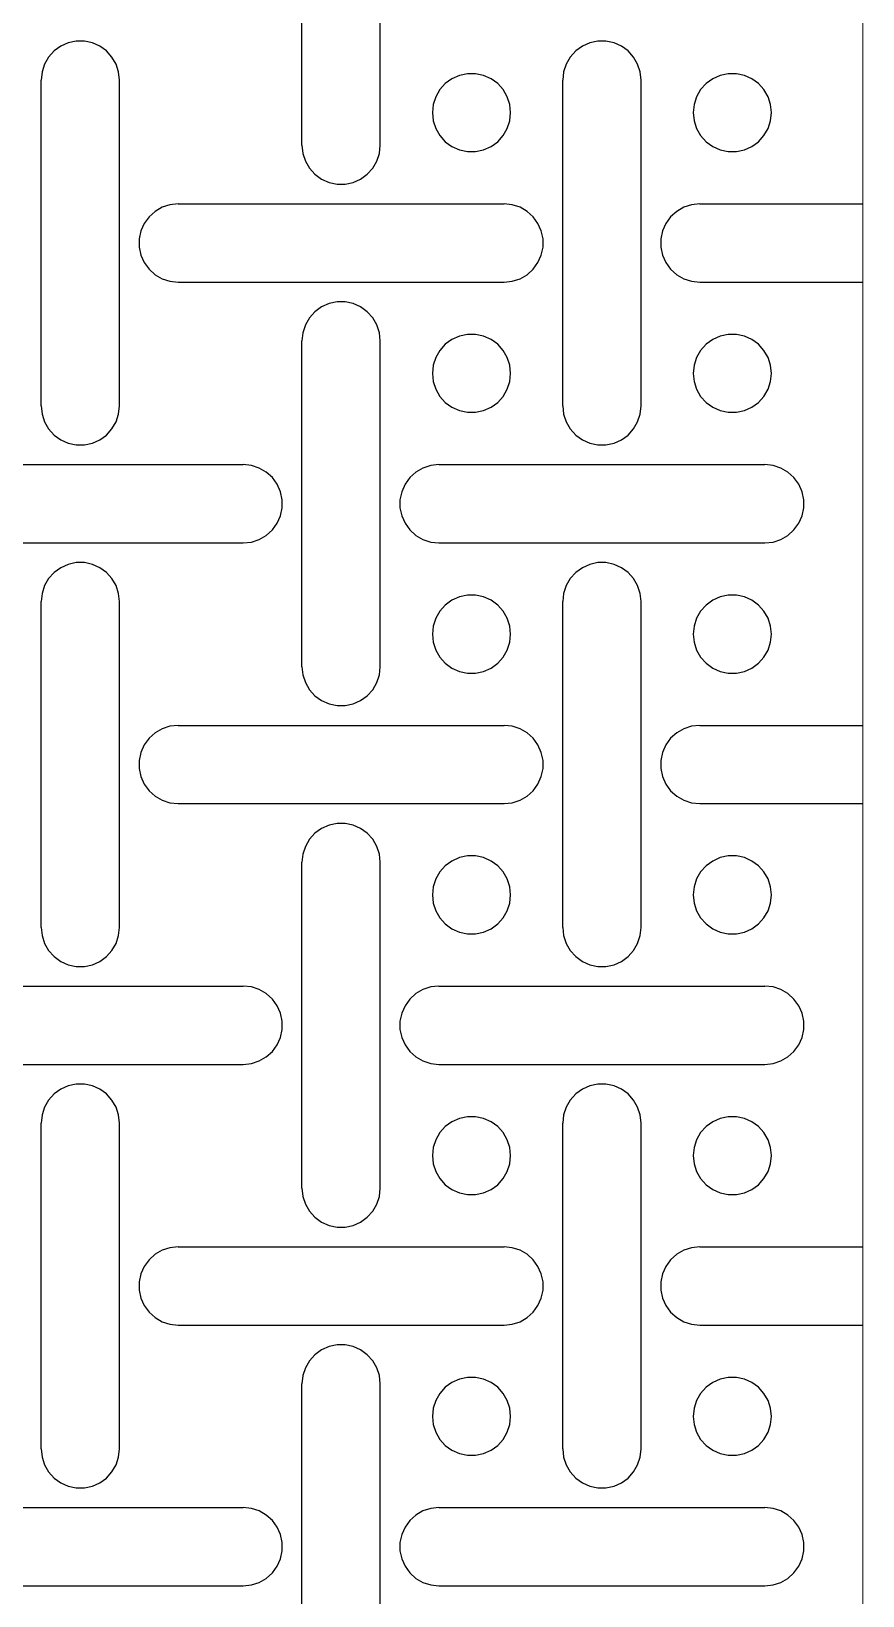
# Model space of a CAD drawing. Header units: millimetres. Extents: x 0 to 140, y -20 to 220.
# Drawn here: x 108.1 to 140, y 98.1 to 158.1 of the extents above; entities that cross this region are included whole.
import ezdxf

# ---------------------------------------------------------------- set-up
doc = ezdxf.new("R2010")
doc.units = ezdxf.units.MM

msp = doc.modelspace()

# ---------------------------------------------------------------- linework, layer by layer
at = {"lineweight": 0}
msp.add_line((140, -20), (140, 220), dxfattribs=at)
for p, q in [((118.5, 153.75), (118.5, 166.25)), ((121.5, 153.75), (121.5, 166.25)), ((108.996, 157.365), (108.786, 157.132)), ((109.25, 157.549), (108.996, 157.365)), ((109.536, 157.677), (109.25, 157.549)), ((109.843, 157.742), (109.536, 157.677)), ((110.157, 157.742), (109.843, 157.742)), ((110.464, 157.677), (110.157, 157.742)), ((110.75, 157.549), (110.464, 157.677)), ((111.004, 157.365), (110.75, 157.549)), ((111.214, 157.132), (111.004, 157.365)), ((128.996, 157.365), (128.786, 157.132)), ((129.25, 157.549), (128.996, 157.365)), ((129.536, 157.677), (129.25, 157.549)), ((129.843, 157.742), (129.536, 157.677)), ((130.157, 157.742), (129.843, 157.742)), ((130.464, 157.677), (130.157, 157.742)), ((130.75, 157.549), (130.464, 157.677)), ((131.004, 157.365), (130.75, 157.549)), ((131.214, 157.132), (131.004, 157.365)), ((108.63, 156.86), (108.533, 156.562)), ((108.786, 157.132), (108.63, 156.86)), ((111.37, 156.86), (111.214, 157.132)), ((111.467, 156.562), (111.37, 156.86)), ((128.63, 156.86), (128.533, 156.562)), ((128.786, 157.132), (128.63, 156.86)), ((131.37, 156.86), (131.214, 157.132)), ((131.467, 156.562), (131.37, 156.86)), ((108.533, 156.562), (108.5, 156.25)), ((108.5, 143.75), (108.5, 156.25)), ((111.5, 156.25), (111.467, 156.562)), ((111.5, 143.75), (111.5, 156.25)), ((123.996, 156.115), (123.786, 155.882)), ((124.25, 156.299), (123.996, 156.115)), ((124.536, 156.427), (124.25, 156.299)), ((124.843, 156.492), (124.536, 156.427)), ((125.157, 156.492), (124.843, 156.492)), ((125.464, 156.427), (125.157, 156.492)), ((125.75, 156.299), (125.464, 156.427)), ((126.004, 156.115), (125.75, 156.299)), ((126.214, 155.882), (126.004, 156.115)), ((128.533, 156.562), (128.5, 156.25)), ((128.5, 143.75), (128.5, 156.25)), ((131.5, 156.25), (131.467, 156.562)), ((131.5, 143.75), (131.5, 156.25)), ((133.996, 156.115), (133.786, 155.882)), ((134.25, 156.299), (133.996, 156.115)), ((134.536, 156.427), (134.25, 156.299)), ((134.843, 156.492), (134.536, 156.427)), ((135.157, 156.492), (134.843, 156.492)), ((135.464, 156.427), (135.157, 156.492)), ((135.75, 156.299), (135.464, 156.427)), ((136.004, 156.115), (135.75, 156.299)), ((136.214, 155.882), (136.004, 156.115)), ((123.63, 155.61), (123.533, 155.312)), ((123.786, 155.882), (123.63, 155.61)), ((126.37, 155.61), (126.214, 155.882)), ((126.467, 155.312), (126.37, 155.61)), ((133.63, 155.61), (133.533, 155.312)), ((133.786, 155.882), (133.63, 155.61)), ((136.37, 155.61), (136.214, 155.882)), ((136.467, 155.312), (136.37, 155.61)), ((123.533, 155.312), (123.5, 155)), ((123.5, 155), (123.533, 154.688)), ((126.5, 155), (126.467, 155.312)), ((126.467, 154.688), (126.5, 155)), ((133.533, 155.312), (133.5, 155)), ((133.5, 155), (133.533, 154.688)), ((136.5, 155), (136.467, 155.312)), ((136.467, 154.688), (136.5, 155)), ((123.533, 154.688), (123.63, 154.39)), ((123.63, 154.39), (123.786, 154.118)), ((126.214, 154.118), (126.37, 154.39)), ((126.37, 154.39), (126.467, 154.688)), ((133.533, 154.688), (133.63, 154.39)), ((133.63, 154.39), (133.786, 154.118)), ((136.214, 154.118), (136.37, 154.39)), ((136.37, 154.39), (136.467, 154.688)), ((118.5, 153.75), (118.533, 153.438)), ((121.467, 153.438), (121.5, 153.75)), ((123.786, 154.118), (123.996, 153.885)), ((123.996, 153.885), (124.25, 153.701)), ((124.25, 153.701), (124.536, 153.573)), ((125.464, 153.573), (125.75, 153.701)), ((125.75, 153.701), (126.004, 153.885)), ((126.004, 153.885), (126.214, 154.118)), ((133.786, 154.118), (133.996, 153.885)), ((133.996, 153.885), (134.25, 153.701)), ((134.25, 153.701), (134.536, 153.573)), ((135.464, 153.573), (135.75, 153.701)), ((135.75, 153.701), (136.004, 153.885)), ((136.004, 153.885), (136.214, 154.118)), ((118.533, 153.438), (118.63, 153.14)), ((118.63, 153.14), (118.786, 152.868)), ((121.214, 152.868), (121.37, 153.14)), ((121.37, 153.14), (121.467, 153.438)), ((124.536, 153.573), (124.843, 153.508)), ((124.843, 153.508), (125.157, 153.508)), ((125.157, 153.508), (125.464, 153.573)), ((134.536, 153.573), (134.843, 153.508)), ((134.843, 153.508), (135.157, 153.508)), ((135.157, 153.508), (135.464, 153.573)), ((118.786, 152.868), (118.996, 152.635)), ((118.996, 152.635), (119.25, 152.451)), ((119.25, 152.451), (119.536, 152.323)), ((120.464, 152.323), (120.75, 152.451)), ((120.75, 152.451), (121.004, 152.635)), ((121.004, 152.635), (121.214, 152.868)), ((119.536, 152.323), (119.843, 152.258)), ((119.843, 152.258), (120.157, 152.258)), ((120.157, 152.258), (120.464, 152.323)), ((112.868, 151.214), (112.635, 151.004)), ((113.14, 151.37), (112.868, 151.214)), ((113.438, 151.467), (113.14, 151.37)), ((113.75, 151.5), (113.438, 151.467)), ((113.75, 151.5), (126.25, 151.5)), ((126.562, 151.467), (126.25, 151.5)), ((126.86, 151.37), (126.562, 151.467)), ((127.132, 151.214), (126.86, 151.37)), ((127.365, 151.004), (127.132, 151.214)), ((132.868, 151.214), (132.635, 151.004)), ((133.14, 151.37), (132.868, 151.214)), ((133.438, 151.467), (133.14, 151.37)), ((133.75, 151.5), (133.438, 151.467)), ((133.75, 151.5), (140, 151.5)), ((112.451, 150.75), (112.323, 150.464)), ((112.635, 151.004), (112.451, 150.75)), ((127.549, 150.75), (127.365, 151.004)), ((127.677, 150.464), (127.549, 150.75)), ((132.451, 150.75), (132.323, 150.464)), ((132.635, 151.004), (132.451, 150.75)), ((112.323, 150.464), (112.258, 150.157)), ((112.258, 150.157), (112.258, 149.843)), ((127.742, 150.157), (127.677, 150.464)), ((127.742, 149.843), (127.742, 150.157)), ((132.323, 150.464), (132.258, 150.157)), ((132.258, 150.157), (132.258, 149.843)), ((112.258, 149.843), (112.323, 149.536)), ((112.323, 149.536), (112.451, 149.25)), ((127.549, 149.25), (127.677, 149.536)), ((127.677, 149.536), (127.742, 149.843)), ((132.258, 149.843), (132.323, 149.536)), ((132.323, 149.536), (132.451, 149.25)), ((112.451, 149.25), (112.635, 148.996)), ((112.635, 148.996), (112.868, 148.786)), ((127.132, 148.786), (127.365, 148.996)), ((127.365, 148.996), (127.549, 149.25)), ((132.451, 149.25), (132.635, 148.996)), ((132.635, 148.996), (132.868, 148.786)), ((112.868, 148.786), (113.14, 148.63)), ((113.14, 148.63), (113.438, 148.533)), ((113.438, 148.533), (113.75, 148.5)), ((113.75, 148.5), (126.25, 148.5)), ((126.25, 148.5), (126.562, 148.533)), ((126.562, 148.533), (126.86, 148.63)), ((126.86, 148.63), (127.132, 148.786)), ((132.868, 148.786), (133.14, 148.63)), ((133.14, 148.63), (133.438, 148.533)), ((133.438, 148.533), (133.75, 148.5)), ((133.75, 148.5), (140, 148.5)), ((119.536, 147.677), (119.25, 147.549)), ((119.843, 147.742), (119.536, 147.677)), ((120.157, 147.742), (119.843, 147.742)), ((120.464, 147.677), (120.157, 147.742)), ((120.75, 147.549), (120.464, 147.677)), ((118.786, 147.132), (118.63, 146.86)), ((118.996, 147.365), (118.786, 147.132)), ((119.25, 147.549), (118.996, 147.365)), ((121.004, 147.365), (120.75, 147.549)), ((121.214, 147.132), (121.004, 147.365)), ((121.37, 146.86), (121.214, 147.132)), ((118.533, 146.562), (118.5, 146.25)), ((118.63, 146.86), (118.533, 146.562)), ((121.467, 146.562), (121.37, 146.86)), ((121.5, 146.25), (121.467, 146.562)), ((124.536, 146.427), (124.25, 146.299)), ((124.843, 146.492), (124.536, 146.427)), ((125.157, 146.492), (124.843, 146.492)), ((125.464, 146.427), (125.157, 146.492)), ((125.75, 146.299), (125.464, 146.427)), ((134.536, 146.427), (134.25, 146.299)), ((134.843, 146.492), (134.536, 146.427)), ((135.157, 146.492), (134.843, 146.492)), ((135.464, 146.427), (135.157, 146.492)), ((135.75, 146.299), (135.464, 146.427)), ((118.5, 133.75), (118.5, 146.25)), ((121.5, 133.75), (121.5, 146.25)), ((123.786, 145.882), (123.63, 145.61)), ((123.996, 146.115), (123.786, 145.882)), ((124.25, 146.299), (123.996, 146.115)), ((126.004, 146.115), (125.75, 146.299)), ((126.214, 145.882), (126.004, 146.115)), ((126.37, 145.61), (126.214, 145.882)), ((133.786, 145.882), (133.63, 145.61)), ((133.996, 146.115), (133.786, 145.882)), ((134.25, 146.299), (133.996, 146.115)), ((136.004, 146.115), (135.75, 146.299)), ((136.214, 145.882), (136.004, 146.115)), ((136.37, 145.61), (136.214, 145.882)), ((123.533, 145.312), (123.5, 145)), ((123.63, 145.61), (123.533, 145.312)), ((126.467, 145.312), (126.37, 145.61)), ((126.5, 145), (126.467, 145.312)), ((133.533, 145.312), (133.5, 145)), ((133.63, 145.61), (133.533, 145.312)), ((136.467, 145.312), (136.37, 145.61)), ((136.5, 145), (136.467, 145.312)), ((123.5, 145), (123.533, 144.688)), ((123.533, 144.688), (123.63, 144.39)), ((126.37, 144.39), (126.467, 144.688)), ((126.467, 144.688), (126.5, 145)), ((133.5, 145), (133.533, 144.688)), ((133.533, 144.688), (133.63, 144.39)), ((136.37, 144.39), (136.467, 144.688)), ((136.467, 144.688), (136.5, 145)), ((123.63, 144.39), (123.786, 144.118)), ((123.786, 144.118), (123.996, 143.885)), ((126.004, 143.885), (126.214, 144.118)), ((126.214, 144.118), (126.37, 144.39)), ((133.63, 144.39), (133.786, 144.118)), ((133.786, 144.118), (133.996, 143.885)), ((136.004, 143.885), (136.214, 144.118)), ((136.214, 144.118), (136.37, 144.39)), ((108.5, 143.75), (108.533, 143.438)), ((108.533, 143.438), (108.63, 143.14)), ((111.37, 143.14), (111.467, 143.438)), ((111.467, 143.438), (111.5, 143.75)), ((123.996, 143.885), (124.25, 143.701)), ((124.25, 143.701), (124.536, 143.573)), ((124.536, 143.573), (124.843, 143.508)), ((124.843, 143.508), (125.157, 143.508)), ((125.157, 143.508), (125.464, 143.573)), ((125.464, 143.573), (125.75, 143.701)), ((125.75, 143.701), (126.004, 143.885)), ((128.5, 143.75), (128.533, 143.438)), ((128.533, 143.438), (128.63, 143.14)), ((131.37, 143.14), (131.467, 143.438)), ((131.467, 143.438), (131.5, 143.75)), ((133.996, 143.885), (134.25, 143.701)), ((134.25, 143.701), (134.536, 143.573)), ((134.536, 143.573), (134.843, 143.508)), ((134.843, 143.508), (135.157, 143.508)), ((135.157, 143.508), (135.464, 143.573)), ((135.464, 143.573), (135.75, 143.701)), ((135.75, 143.701), (136.004, 143.885)), ((108.63, 143.14), (108.786, 142.868)), ((108.786, 142.868), (108.996, 142.635)), ((111.004, 142.635), (111.214, 142.868)), ((111.214, 142.868), (111.37, 143.14)), ((128.63, 143.14), (128.786, 142.868)), ((128.786, 142.868), (128.996, 142.635)), ((131.004, 142.635), (131.214, 142.868)), ((131.214, 142.868), (131.37, 143.14)), ((108.996, 142.635), (109.25, 142.451)), ((109.25, 142.451), (109.536, 142.323)), ((109.536, 142.323), (109.843, 142.258)), ((109.843, 142.258), (110.157, 142.258)), ((110.157, 142.258), (110.464, 142.323)), ((110.464, 142.323), (110.75, 142.451)), ((110.75, 142.451), (111.004, 142.635)), ((128.996, 142.635), (129.25, 142.451)), ((129.25, 142.451), (129.536, 142.323)), ((129.536, 142.323), (129.843, 142.258)), ((129.843, 142.258), (130.157, 142.258)), ((130.157, 142.258), (130.464, 142.323)), ((130.464, 142.323), (130.75, 142.451)), ((130.75, 142.451), (131.004, 142.635)), ((103.75, 141.5), (116.25, 141.5)), ((116.562, 141.467), (116.25, 141.5)), ((116.86, 141.37), (116.562, 141.467)), ((117.132, 141.214), (116.86, 141.37)), ((117.365, 141.004), (117.132, 141.214)), ((117.549, 140.75), (117.365, 141.004)), ((122.635, 141.004), (122.451, 140.75)), ((122.868, 141.214), (122.635, 141.004)), ((123.14, 141.37), (122.868, 141.214)), ((123.438, 141.467), (123.14, 141.37)), ((123.75, 141.5), (123.438, 141.467)), ((123.75, 141.5), (136.25, 141.5)), ((136.562, 141.467), (136.25, 141.5)), ((136.86, 141.37), (136.562, 141.467)), ((137.132, 141.214), (136.86, 141.37)), ((137.365, 141.004), (137.132, 141.214)), ((137.549, 140.75), (137.365, 141.004)), ((117.677, 140.464), (117.549, 140.75)), ((117.742, 140.157), (117.677, 140.464)), ((122.323, 140.464), (122.258, 140.157)), ((122.451, 140.75), (122.323, 140.464)), ((137.677, 140.464), (137.549, 140.75)), ((137.742, 140.157), (137.677, 140.464)), ((117.677, 139.536), (117.742, 139.843)), ((117.742, 139.843), (117.742, 140.157)), ((122.258, 140.157), (122.258, 139.843)), ((122.258, 139.843), (122.323, 139.536)), ((137.677, 139.536), (137.742, 139.843)), ((137.742, 139.843), (137.742, 140.157)), ((117.365, 138.996), (117.549, 139.25)), ((117.549, 139.25), (117.677, 139.536)), ((122.323, 139.536), (122.451, 139.25)), ((122.451, 139.25), (122.635, 138.996)), ((137.365, 138.996), (137.549, 139.25)), ((137.549, 139.25), (137.677, 139.536)), ((116.562, 138.533), (116.86, 138.63)), ((116.86, 138.63), (117.132, 138.786)), ((117.132, 138.786), (117.365, 138.996)), ((122.635, 138.996), (122.868, 138.786)), ((122.868, 138.786), (123.14, 138.63)), ((123.14, 138.63), (123.438, 138.533)), ((136.562, 138.533), (136.86, 138.63)), ((136.86, 138.63), (137.132, 138.786)), ((137.132, 138.786), (137.365, 138.996)), ((103.75, 138.5), (116.25, 138.5)), ((116.25, 138.5), (116.562, 138.533)), ((123.438, 138.533), (123.75, 138.5)), ((123.75, 138.5), (136.25, 138.5)), ((136.25, 138.5), (136.562, 138.533)), ((109.25, 137.549), (108.996, 137.365)), ((109.536, 137.677), (109.25, 137.549)), ((109.843, 137.742), (109.536, 137.677)), ((110.157, 137.742), (109.843, 137.742)), ((110.464, 137.677), (110.157, 137.742)), ((110.75, 137.549), (110.464, 137.677)), ((111.004, 137.365), (110.75, 137.549)), ((129.25, 137.549), (128.996, 137.365)), ((129.536, 137.677), (129.25, 137.549)), ((129.843, 137.742), (129.536, 137.677)), ((130.157, 137.742), (129.843, 137.742)), ((130.464, 137.677), (130.157, 137.742)), ((130.75, 137.549), (130.464, 137.677)), ((131.004, 137.365), (130.75, 137.549)), ((108.63, 136.86), (108.533, 136.562)), ((108.786, 137.132), (108.63, 136.86)), ((108.996, 137.365), (108.786, 137.132)), ((111.214, 137.132), (111.004, 137.365)), ((111.37, 136.86), (111.214, 137.132)), ((111.467, 136.562), (111.37, 136.86)), ((128.63, 136.86), (128.533, 136.562)), ((128.786, 137.132), (128.63, 136.86)), ((128.996, 137.365), (128.786, 137.132)), ((131.214, 137.132), (131.004, 137.365)), ((131.37, 136.86), (131.214, 137.132)), ((131.467, 136.562), (131.37, 136.86)), ((108.533, 136.562), (108.5, 136.25)), ((108.5, 123.75), (108.5, 136.25)), ((111.5, 136.25), (111.467, 136.562)), ((111.5, 123.75), (111.5, 136.25)), ((124.25, 136.299), (123.996, 136.115)), ((124.536, 136.427), (124.25, 136.299)), ((124.843, 136.492), (124.536, 136.427)), ((125.157, 136.492), (124.843, 136.492)), ((125.464, 136.427), (125.157, 136.492)), ((125.75, 136.299), (125.464, 136.427)), ((126.004, 136.115), (125.75, 136.299)), ((128.533, 136.562), (128.5, 136.25)), ((128.5, 123.75), (128.5, 136.25)), ((131.5, 136.25), (131.467, 136.562)), ((131.5, 123.75), (131.5, 136.25)), ((134.25, 136.299), (133.996, 136.115)), ((134.536, 136.427), (134.25, 136.299)), ((134.843, 136.492), (134.536, 136.427)), ((135.157, 136.492), (134.843, 136.492)), ((135.464, 136.427), (135.157, 136.492)), ((135.75, 136.299), (135.464, 136.427)), ((136.004, 136.115), (135.75, 136.299)), ((123.63, 135.61), (123.533, 135.312)), ((123.786, 135.882), (123.63, 135.61)), ((123.996, 136.115), (123.786, 135.882)), ((126.214, 135.882), (126.004, 136.115)), ((126.37, 135.61), (126.214, 135.882)), ((126.467, 135.312), (126.37, 135.61)), ((133.63, 135.61), (133.533, 135.312)), ((133.786, 135.882), (133.63, 135.61)), ((133.996, 136.115), (133.786, 135.882)), ((136.214, 135.882), (136.004, 136.115)), ((136.37, 135.61), (136.214, 135.882)), ((136.467, 135.312), (136.37, 135.61)), ((123.533, 135.312), (123.5, 135)), ((123.5, 135), (123.533, 134.688)), ((126.5, 135), (126.467, 135.312)), ((126.467, 134.688), (126.5, 135)), ((133.533, 135.312), (133.5, 135)), ((133.5, 135), (133.533, 134.688)), ((136.5, 135), (136.467, 135.312)), ((136.467, 134.688), (136.5, 135)), ((123.533, 134.688), (123.63, 134.39)), ((126.37, 134.39), (126.467, 134.688)), ((133.533, 134.688), (133.63, 134.39)), ((136.37, 134.39), (136.467, 134.688)), ((123.63, 134.39), (123.786, 134.118)), ((123.786, 134.118), (123.996, 133.885)), ((123.996, 133.885), (124.25, 133.701)), ((125.75, 133.701), (126.004, 133.885)), ((126.004, 133.885), (126.214, 134.118)), ((126.214, 134.118), (126.37, 134.39)), ((133.63, 134.39), (133.786, 134.118)), ((133.786, 134.118), (133.996, 133.885)), ((133.996, 133.885), (134.25, 133.701)), ((135.75, 133.701), (136.004, 133.885)), ((136.004, 133.885), (136.214, 134.118)), ((136.214, 134.118), (136.37, 134.39)), ((118.5, 133.75), (118.533, 133.438)), ((118.533, 133.438), (118.63, 133.14)), ((121.37, 133.14), (121.467, 133.438)), ((121.467, 133.438), (121.5, 133.75)), ((124.25, 133.701), (124.536, 133.573)), ((124.536, 133.573), (124.843, 133.508)), ((124.843, 133.508), (125.157, 133.508)), ((125.157, 133.508), (125.464, 133.573)), ((125.464, 133.573), (125.75, 133.701)), ((134.25, 133.701), (134.536, 133.573)), ((134.536, 133.573), (134.843, 133.508)), ((134.843, 133.508), (135.157, 133.508)), ((135.157, 133.508), (135.464, 133.573)), ((135.464, 133.573), (135.75, 133.701)), ((118.63, 133.14), (118.786, 132.868)), ((118.786, 132.868), (118.996, 132.635)), ((118.996, 132.635), (119.25, 132.451)), ((120.75, 132.451), (121.004, 132.635)), ((121.004, 132.635), (121.214, 132.868)), ((121.214, 132.868), (121.37, 133.14)), ((119.25, 132.451), (119.536, 132.323)), ((119.536, 132.323), (119.843, 132.258)), ((119.843, 132.258), (120.157, 132.258)), ((120.157, 132.258), (120.464, 132.323)), ((120.464, 132.323), (120.75, 132.451)), ((113.438, 131.467), (113.14, 131.37)), ((113.75, 131.5), (113.438, 131.467)), ((113.75, 131.5), (126.25, 131.5)), ((126.562, 131.467), (126.25, 131.5)), ((126.86, 131.37), (126.562, 131.467)), ((133.438, 131.467), (133.14, 131.37)), ((133.75, 131.5), (133.438, 131.467)), ((133.75, 131.5), (140, 131.5)), ((112.635, 131.004), (112.451, 130.75)), ((112.868, 131.214), (112.635, 131.004)), ((113.14, 131.37), (112.868, 131.214)), ((127.132, 131.214), (126.86, 131.37)), ((127.365, 131.004), (127.132, 131.214)), ((127.549, 130.75), (127.365, 131.004)), ((132.635, 131.004), (132.451, 130.75)), ((132.868, 131.214), (132.635, 131.004)), ((133.14, 131.37), (132.868, 131.214)), ((112.323, 130.464), (112.258, 130.157)), ((112.451, 130.75), (112.323, 130.464)), ((127.677, 130.464), (127.549, 130.75)), ((127.742, 130.157), (127.677, 130.464)), ((132.323, 130.464), (132.258, 130.157)), ((132.451, 130.75), (132.323, 130.464)), ((112.258, 130.157), (112.258, 129.843)), ((112.258, 129.843), (112.323, 129.536)), ((127.677, 129.536), (127.742, 129.843)), ((127.742, 129.843), (127.742, 130.157)), ((132.258, 130.157), (132.258, 129.843)), ((132.258, 129.843), (132.323, 129.536)), ((112.323, 129.536), (112.451, 129.25)), ((112.451, 129.25), (112.635, 128.996)), ((127.365, 128.996), (127.549, 129.25)), ((127.549, 129.25), (127.677, 129.536)), ((132.323, 129.536), (132.451, 129.25)), ((132.451, 129.25), (132.635, 128.996)), ((112.635, 128.996), (112.868, 128.786)), ((112.868, 128.786), (113.14, 128.63)), ((113.14, 128.63), (113.438, 128.533)), ((113.438, 128.533), (113.75, 128.5)), ((113.75, 128.5), (126.25, 128.5)), ((126.25, 128.5), (126.562, 128.533)), ((126.562, 128.533), (126.86, 128.63)), ((126.86, 128.63), (127.132, 128.786)), ((127.132, 128.786), (127.365, 128.996)), ((132.635, 128.996), (132.868, 128.786)), ((132.868, 128.786), (133.14, 128.63)), ((133.14, 128.63), (133.438, 128.533)), ((133.438, 128.533), (133.75, 128.5)), ((133.75, 128.5), (140, 128.5)), ((118.996, 127.365), (118.786, 127.132)), ((119.25, 127.549), (118.996, 127.365)), ((119.536, 127.677), (119.25, 127.549)), ((119.843, 127.742), (119.536, 127.677)), ((120.157, 127.742), (119.843, 127.742)), ((120.464, 127.677), (120.157, 127.742)), ((120.75, 127.549), (120.464, 127.677)), ((121.004, 127.365), (120.75, 127.549)), ((121.214, 127.132), (121.004, 127.365)), ((118.63, 126.86), (118.533, 126.562)), ((118.786, 127.132), (118.63, 126.86)), ((121.37, 126.86), (121.214, 127.132)), ((121.467, 126.562), (121.37, 126.86)), ((118.533, 126.562), (118.5, 126.25)), ((118.5, 113.75), (118.5, 126.25)), ((121.5, 126.25), (121.467, 126.562)), ((121.5, 113.75), (121.5, 126.25)), ((123.996, 126.115), (123.786, 125.882)), ((124.25, 126.299), (123.996, 126.115)), ((124.536, 126.427), (124.25, 126.299)), ((124.843, 126.492), (124.536, 126.427)), ((125.157, 126.492), (124.843, 126.492)), ((125.464, 126.427), (125.157, 126.492)), ((125.75, 126.299), (125.464, 126.427)), ((126.004, 126.115), (125.75, 126.299)), ((126.214, 125.882), (126.004, 126.115)), ((133.996, 126.115), (133.786, 125.882)), ((134.25, 126.299), (133.996, 126.115)), ((134.536, 126.427), (134.25, 126.299)), ((134.843, 126.492), (134.536, 126.427)), ((135.157, 126.492), (134.843, 126.492)), ((135.464, 126.427), (135.157, 126.492)), ((135.75, 126.299), (135.464, 126.427)), ((136.004, 126.115), (135.75, 126.299)), ((136.214, 125.882), (136.004, 126.115)), ((123.63, 125.61), (123.533, 125.312)), ((123.786, 125.882), (123.63, 125.61)), ((126.37, 125.61), (126.214, 125.882)), ((126.467, 125.312), (126.37, 125.61)), ((133.63, 125.61), (133.533, 125.312)), ((133.786, 125.882), (133.63, 125.61)), ((136.37, 125.61), (136.214, 125.882)), ((136.467, 125.312), (136.37, 125.61)), ((123.533, 125.312), (123.5, 125)), ((123.5, 125), (123.533, 124.688)), ((126.5, 125), (126.467, 125.312)), ((126.467, 124.688), (126.5, 125)), ((133.533, 125.312), (133.5, 125)), ((133.5, 125), (133.533, 124.688)), ((136.5, 125), (136.467, 125.312)), ((136.467, 124.688), (136.5, 125)), ((123.533, 124.688), (123.63, 124.39)), ((123.63, 124.39), (123.786, 124.118)), ((126.214, 124.118), (126.37, 124.39)), ((126.37, 124.39), (126.467, 124.688)), ((133.533, 124.688), (133.63, 124.39)), ((133.63, 124.39), (133.786, 124.118)), ((136.214, 124.118), (136.37, 124.39)), ((136.37, 124.39), (136.467, 124.688)), ((108.5, 123.75), (108.533, 123.438)), ((111.467, 123.438), (111.5, 123.75)), ((123.786, 124.118), (123.996, 123.885)), ((123.996, 123.885), (124.25, 123.701)), ((124.25, 123.701), (124.536, 123.573)), ((125.464, 123.573), (125.75, 123.701)), ((125.75, 123.701), (126.004, 123.885)), ((126.004, 123.885), (126.214, 124.118)), ((128.5, 123.75), (128.533, 123.438)), ((131.467, 123.438), (131.5, 123.75)), ((133.786, 124.118), (133.996, 123.885)), ((133.996, 123.885), (134.25, 123.701)), ((134.25, 123.701), (134.536, 123.573)), ((135.464, 123.573), (135.75, 123.701)), ((135.75, 123.701), (136.004, 123.885)), ((136.004, 123.885), (136.214, 124.118)), ((108.533, 123.438), (108.63, 123.14)), ((108.63, 123.14), (108.786, 122.868)), ((111.214, 122.868), (111.37, 123.14)), ((111.37, 123.14), (111.467, 123.438)), ((124.536, 123.573), (124.843, 123.508)), ((124.843, 123.508), (125.157, 123.508)), ((125.157, 123.508), (125.464, 123.573)), ((128.533, 123.438), (128.63, 123.14)), ((128.63, 123.14), (128.786, 122.868)), ((131.214, 122.868), (131.37, 123.14)), ((131.37, 123.14), (131.467, 123.438)), ((134.536, 123.573), (134.843, 123.508)), ((134.843, 123.508), (135.157, 123.508)), ((135.157, 123.508), (135.464, 123.573)), ((108.786, 122.868), (108.996, 122.635)), ((108.996, 122.635), (109.25, 122.451)), ((109.25, 122.451), (109.536, 122.323)), ((110.464, 122.323), (110.75, 122.451)), ((110.75, 122.451), (111.004, 122.635)), ((111.004, 122.635), (111.214, 122.868)), ((128.786, 122.868), (128.996, 122.635)), ((128.996, 122.635), (129.25, 122.451)), ((129.25, 122.451), (129.536, 122.323)), ((130.464, 122.323), (130.75, 122.451)), ((130.75, 122.451), (131.004, 122.635)), ((131.004, 122.635), (131.214, 122.868)), ((109.536, 122.323), (109.843, 122.258)), ((109.843, 122.258), (110.157, 122.258)), ((110.157, 122.258), (110.464, 122.323)), ((129.536, 122.323), (129.843, 122.258)), ((129.843, 122.258), (130.157, 122.258)), ((130.157, 122.258), (130.464, 122.323)), ((103.75, 121.5), (116.25, 121.5)), ((116.562, 121.467), (116.25, 121.5)), ((116.86, 121.37), (116.562, 121.467)), ((117.132, 121.214), (116.86, 121.37)), ((117.365, 121.004), (117.132, 121.214)), ((122.868, 121.214), (122.635, 121.004)), ((123.14, 121.37), (122.868, 121.214)), ((123.438, 121.467), (123.14, 121.37)), ((123.75, 121.5), (123.438, 121.467)), ((123.75, 121.5), (136.25, 121.5)), ((136.562, 121.467), (136.25, 121.5)), ((136.86, 121.37), (136.562, 121.467)), ((137.132, 121.214), (136.86, 121.37)), ((137.365, 121.004), (137.132, 121.214)), ((117.549, 120.75), (117.365, 121.004)), ((117.677, 120.464), (117.549, 120.75)), ((122.451, 120.75), (122.323, 120.464)), ((122.635, 121.004), (122.451, 120.75)), ((137.549, 120.75), (137.365, 121.004)), ((137.677, 120.464), (137.549, 120.75)), ((117.742, 120.157), (117.677, 120.464)), ((117.742, 119.843), (117.742, 120.157)), ((122.323, 120.464), (122.258, 120.157)), ((122.258, 120.157), (122.258, 119.843)), ((137.742, 120.157), (137.677, 120.464)), ((137.742, 119.843), (137.742, 120.157)), ((117.549, 119.25), (117.677, 119.536)), ((117.677, 119.536), (117.742, 119.843)), ((122.258, 119.843), (122.323, 119.536)), ((122.323, 119.536), (122.451, 119.25)), ((137.549, 119.25), (137.677, 119.536)), ((137.677, 119.536), (137.742, 119.843)), ((117.132, 118.786), (117.365, 118.996)), ((117.365, 118.996), (117.549, 119.25)), ((122.451, 119.25), (122.635, 118.996)), ((122.635, 118.996), (122.868, 118.786)), ((137.132, 118.786), (137.365, 118.996)), ((137.365, 118.996), (137.549, 119.25)), ((103.75, 118.5), (116.25, 118.5)), ((116.25, 118.5), (116.562, 118.533)), ((116.562, 118.533), (116.86, 118.63)), ((116.86, 118.63), (117.132, 118.786)), ((122.868, 118.786), (123.14, 118.63)), ((123.14, 118.63), (123.438, 118.533)), ((123.438, 118.533), (123.75, 118.5)), ((123.75, 118.5), (136.25, 118.5)), ((136.25, 118.5), (136.562, 118.533)), ((136.562, 118.533), (136.86, 118.63)), ((136.86, 118.63), (137.132, 118.786)), ((109.536, 117.677), (109.25, 117.549)), ((109.843, 117.742), (109.536, 117.677)), ((110.157, 117.742), (109.843, 117.742)), ((110.464, 117.677), (110.157, 117.742)), ((110.75, 117.549), (110.464, 117.677)), ((129.536, 117.677), (129.25, 117.549)), ((129.843, 117.742), (129.536, 117.677)), ((130.157, 117.742), (129.843, 117.742)), ((130.464, 117.677), (130.157, 117.742)), ((130.75, 117.549), (130.464, 117.677)), ((108.786, 117.132), (108.63, 116.86)), ((108.996, 117.365), (108.786, 117.132)), ((109.25, 117.549), (108.996, 117.365)), ((111.004, 117.365), (110.75, 117.549)), ((111.214, 117.132), (111.004, 117.365)), ((111.37, 116.86), (111.214, 117.132)), ((128.786, 117.132), (128.63, 116.86)), ((128.996, 117.365), (128.786, 117.132)), ((129.25, 117.549), (128.996, 117.365)), ((131.004, 117.365), (130.75, 117.549)), ((131.214, 117.132), (131.004, 117.365)), ((131.37, 116.86), (131.214, 117.132)), ((108.533, 116.562), (108.5, 116.25)), ((108.63, 116.86), (108.533, 116.562)), ((111.467, 116.562), (111.37, 116.86)), ((111.5, 116.25), (111.467, 116.562)), ((124.536, 116.427), (124.25, 116.299)), ((124.843, 116.492), (124.536, 116.427)), ((125.157, 116.492), (124.843, 116.492)), ((125.464, 116.427), (125.157, 116.492)), ((125.75, 116.299), (125.464, 116.427)), ((128.533, 116.562), (128.5, 116.25)), ((128.63, 116.86), (128.533, 116.562)), ((131.467, 116.562), (131.37, 116.86)), ((131.5, 116.25), (131.467, 116.562)), ((134.536, 116.427), (134.25, 116.299)), ((134.843, 116.492), (134.536, 116.427)), ((135.157, 116.492), (134.843, 116.492)), ((135.464, 116.427), (135.157, 116.492)), ((135.75, 116.299), (135.464, 116.427)), ((108.5, 103.75), (108.5, 116.25)), ((111.5, 103.75), (111.5, 116.25)), ((123.786, 115.882), (123.63, 115.61)), ((123.996, 116.115), (123.786, 115.882)), ((124.25, 116.299), (123.996, 116.115)), ((126.004, 116.115), (125.75, 116.299)), ((126.214, 115.882), (126.004, 116.115)), ((126.37, 115.61), (126.214, 115.882)), ((128.5, 103.75), (128.5, 116.25)), ((131.5, 103.75), (131.5, 116.25)), ((133.786, 115.882), (133.63, 115.61)), ((133.996, 116.115), (133.786, 115.882)), ((134.25, 116.299), (133.996, 116.115)), ((136.004, 116.115), (135.75, 116.299)), ((136.214, 115.882), (136.004, 116.115)), ((136.37, 115.61), (136.214, 115.882)), ((123.533, 115.312), (123.5, 115)), ((123.63, 115.61), (123.533, 115.312)), ((126.467, 115.312), (126.37, 115.61)), ((126.5, 115), (126.467, 115.312)), ((133.533, 115.312), (133.5, 115)), ((133.63, 115.61), (133.533, 115.312)), ((136.467, 115.312), (136.37, 115.61)), ((136.5, 115), (136.467, 115.312)), ((123.5, 115), (123.533, 114.688)), ((123.533, 114.688), (123.63, 114.39)), ((126.37, 114.39), (126.467, 114.688)), ((126.467, 114.688), (126.5, 115)), ((133.5, 115), (133.533, 114.688)), ((133.533, 114.688), (133.63, 114.39)), ((136.37, 114.39), (136.467, 114.688)), ((136.467, 114.688), (136.5, 115)), ((123.63, 114.39), (123.786, 114.118)), ((123.786, 114.118), (123.996, 113.885)), ((126.004, 113.885), (126.214, 114.118)), ((126.214, 114.118), (126.37, 114.39)), ((133.63, 114.39), (133.786, 114.118)), ((133.786, 114.118), (133.996, 113.885)), ((136.004, 113.885), (136.214, 114.118)), ((136.214, 114.118), (136.37, 114.39)), ((118.5, 113.75), (118.533, 113.438)), ((118.533, 113.438), (118.63, 113.14)), ((121.37, 113.14), (121.467, 113.438)), ((121.467, 113.438), (121.5, 113.75)), ((123.996, 113.885), (124.25, 113.701)), ((124.25, 113.701), (124.536, 113.573)), ((124.536, 113.573), (124.843, 113.508)), ((124.843, 113.508), (125.157, 113.508)), ((125.157, 113.508), (125.464, 113.573)), ((125.464, 113.573), (125.75, 113.701)), ((125.75, 113.701), (126.004, 113.885)), ((133.996, 113.885), (134.25, 113.701)), ((134.25, 113.701), (134.536, 113.573)), ((134.536, 113.573), (134.843, 113.508)), ((134.843, 113.508), (135.157, 113.508)), ((135.157, 113.508), (135.464, 113.573)), ((135.464, 113.573), (135.75, 113.701)), ((135.75, 113.701), (136.004, 113.885)), ((118.63, 113.14), (118.786, 112.868)), ((118.786, 112.868), (118.996, 112.635)), ((121.004, 112.635), (121.214, 112.868)), ((121.214, 112.868), (121.37, 113.14)), ((118.996, 112.635), (119.25, 112.451)), ((119.25, 112.451), (119.536, 112.323)), ((119.536, 112.323), (119.843, 112.258)), ((119.843, 112.258), (120.157, 112.258)), ((120.157, 112.258), (120.464, 112.323)), ((120.464, 112.323), (120.75, 112.451)), ((120.75, 112.451), (121.004, 112.635)), ((112.635, 111.004), (112.451, 110.75)), ((112.868, 111.214), (112.635, 111.004)), ((113.14, 111.37), (112.868, 111.214)), ((113.438, 111.467), (113.14, 111.37)), ((113.75, 111.5), (113.438, 111.467)), ((113.75, 111.5), (126.25, 111.5)), ((126.562, 111.467), (126.25, 111.5)), ((126.86, 111.37), (126.562, 111.467)), ((127.132, 111.214), (126.86, 111.37)), ((127.365, 111.004), (127.132, 111.214)), ((127.549, 110.75), (127.365, 111.004)), ((132.635, 111.004), (132.451, 110.75)), ((132.868, 111.214), (132.635, 111.004)), ((133.14, 111.37), (132.868, 111.214)), ((133.438, 111.467), (133.14, 111.37)), ((133.75, 111.5), (133.438, 111.467)), ((133.75, 111.5), (140, 111.5)), ((112.323, 110.464), (112.258, 110.157)), ((112.451, 110.75), (112.323, 110.464)), ((127.677, 110.464), (127.549, 110.75)), ((127.742, 110.157), (127.677, 110.464)), ((132.323, 110.464), (132.258, 110.157)), ((132.451, 110.75), (132.323, 110.464)), ((112.258, 110.157), (112.258, 109.843)), ((112.258, 109.843), (112.323, 109.536)), ((127.677, 109.536), (127.742, 109.843)), ((127.742, 109.843), (127.742, 110.157)), ((132.258, 110.157), (132.258, 109.843)), ((132.258, 109.843), (132.323, 109.536)), ((112.323, 109.536), (112.451, 109.25)), ((112.451, 109.25), (112.635, 108.996)), ((127.365, 108.996), (127.549, 109.25)), ((127.549, 109.25), (127.677, 109.536)), ((132.323, 109.536), (132.451, 109.25)), ((132.451, 109.25), (132.635, 108.996)), ((112.635, 108.996), (112.868, 108.786)), ((112.868, 108.786), (113.14, 108.63)), ((113.14, 108.63), (113.438, 108.533)), ((126.562, 108.533), (126.86, 108.63)), ((126.86, 108.63), (127.132, 108.786)), ((127.132, 108.786), (127.365, 108.996)), ((132.635, 108.996), (132.868, 108.786)), ((132.868, 108.786), (133.14, 108.63)), ((133.14, 108.63), (133.438, 108.533)), ((113.438, 108.533), (113.75, 108.5)), ((113.75, 108.5), (126.25, 108.5)), ((126.25, 108.5), (126.562, 108.533)), ((133.438, 108.533), (133.75, 108.5)), ((133.75, 108.5), (140, 108.5)), ((119.25, 107.549), (118.996, 107.365)), ((119.536, 107.677), (119.25, 107.549)), ((119.843, 107.742), (119.536, 107.677)), ((120.157, 107.742), (119.843, 107.742)), ((120.464, 107.677), (120.157, 107.742)), ((120.75, 107.549), (120.464, 107.677)), ((121.004, 107.365), (120.75, 107.549)), ((118.63, 106.86), (118.533, 106.562)), ((118.786, 107.132), (118.63, 106.86)), ((118.996, 107.365), (118.786, 107.132)), ((121.214, 107.132), (121.004, 107.365)), ((121.37, 106.86), (121.214, 107.132)), ((121.467, 106.562), (121.37, 106.86)), ((118.533, 106.562), (118.5, 106.25)), ((118.5, 93.75), (118.5, 106.25)), ((121.5, 106.25), (121.467, 106.562)), ((121.5, 93.75), (121.5, 106.25)), ((124.25, 106.299), (123.996, 106.115)), ((124.536, 106.427), (124.25, 106.299)), ((124.843, 106.492), (124.536, 106.427)), ((125.157, 106.492), (124.843, 106.492)), ((125.464, 106.427), (125.157, 106.492)), ((125.75, 106.299), (125.464, 106.427)), ((126.004, 106.115), (125.75, 106.299)), ((134.25, 106.299), (133.996, 106.115)), ((134.536, 106.427), (134.25, 106.299)), ((134.843, 106.492), (134.536, 106.427)), ((135.157, 106.492), (134.843, 106.492)), ((135.464, 106.427), (135.157, 106.492)), ((135.75, 106.299), (135.464, 106.427)), ((136.004, 106.115), (135.75, 106.299)), ((123.63, 105.61), (123.533, 105.312)), ((123.786, 105.882), (123.63, 105.61)), ((123.996, 106.115), (123.786, 105.882)), ((126.214, 105.882), (126.004, 106.115)), ((126.37, 105.61), (126.214, 105.882)), ((126.467, 105.312), (126.37, 105.61)), ((133.63, 105.61), (133.533, 105.312)), ((133.786, 105.882), (133.63, 105.61)), ((133.996, 106.115), (133.786, 105.882)), ((136.214, 105.882), (136.004, 106.115)), ((136.37, 105.61), (136.214, 105.882)), ((136.467, 105.312), (136.37, 105.61)), ((123.533, 105.312), (123.5, 105)), ((123.5, 105), (123.533, 104.688)), ((126.5, 105), (126.467, 105.312)), ((126.467, 104.688), (126.5, 105)), ((133.533, 105.312), (133.5, 105)), ((133.5, 105), (133.533, 104.688)), ((136.5, 105), (136.467, 105.312)), ((136.467, 104.688), (136.5, 105)), ((123.533, 104.688), (123.63, 104.39)), ((126.37, 104.39), (126.467, 104.688)), ((133.533, 104.688), (133.63, 104.39)), ((136.37, 104.39), (136.467, 104.688)), ((123.63, 104.39), (123.786, 104.118)), ((123.786, 104.118), (123.996, 103.885)), ((123.996, 103.885), (124.25, 103.701)), ((125.75, 103.701), (126.004, 103.885)), ((126.004, 103.885), (126.214, 104.118)), ((126.214, 104.118), (126.37, 104.39)), ((133.63, 104.39), (133.786, 104.118)), ((133.786, 104.118), (133.996, 103.885)), ((133.996, 103.885), (134.25, 103.701)), ((135.75, 103.701), (136.004, 103.885)), ((136.004, 103.885), (136.214, 104.118)), ((136.214, 104.118), (136.37, 104.39)), ((108.5, 103.75), (108.533, 103.438)), ((108.533, 103.438), (108.63, 103.14)), ((111.37, 103.14), (111.467, 103.438)), ((111.467, 103.438), (111.5, 103.75)), ((124.25, 103.701), (124.536, 103.573)), ((124.536, 103.573), (124.843, 103.508)), ((124.843, 103.508), (125.157, 103.508)), ((125.157, 103.508), (125.464, 103.573)), ((125.464, 103.573), (125.75, 103.701)), ((128.5, 103.75), (128.533, 103.438)), ((128.533, 103.438), (128.63, 103.14)), ((131.37, 103.14), (131.467, 103.438)), ((131.467, 103.438), (131.5, 103.75)), ((134.25, 103.701), (134.536, 103.573)), ((134.536, 103.573), (134.843, 103.508)), ((134.843, 103.508), (135.157, 103.508)), ((135.157, 103.508), (135.464, 103.573)), ((135.464, 103.573), (135.75, 103.701)), ((108.63, 103.14), (108.786, 102.868)), ((108.786, 102.868), (108.996, 102.635)), ((108.996, 102.635), (109.25, 102.451)), ((110.75, 102.451), (111.004, 102.635)), ((111.004, 102.635), (111.214, 102.868)), ((111.214, 102.868), (111.37, 103.14)), ((128.63, 103.14), (128.786, 102.868)), ((128.786, 102.868), (128.996, 102.635)), ((128.996, 102.635), (129.25, 102.451)), ((130.75, 102.451), (131.004, 102.635)), ((131.004, 102.635), (131.214, 102.868)), ((131.214, 102.868), (131.37, 103.14)), ((109.25, 102.451), (109.536, 102.323)), ((109.536, 102.323), (109.843, 102.258)), ((109.843, 102.258), (110.157, 102.258)), ((110.157, 102.258), (110.464, 102.323)), ((110.464, 102.323), (110.75, 102.451)), ((129.25, 102.451), (129.536, 102.323)), ((129.536, 102.323), (129.843, 102.258)), ((129.843, 102.258), (130.157, 102.258)), ((130.157, 102.258), (130.464, 102.323)), ((130.464, 102.323), (130.75, 102.451)), ((103.75, 101.5), (116.25, 101.5)), ((116.562, 101.467), (116.25, 101.5)), ((116.86, 101.37), (116.562, 101.467)), ((123.438, 101.467), (123.14, 101.37)), ((123.75, 101.5), (123.438, 101.467)), ((123.75, 101.5), (136.25, 101.5)), ((136.562, 101.467), (136.25, 101.5)), ((136.86, 101.37), (136.562, 101.467)), ((117.132, 101.214), (116.86, 101.37)), ((117.365, 101.004), (117.132, 101.214)), ((117.549, 100.75), (117.365, 101.004)), ((122.635, 101.004), (122.451, 100.75)), ((122.868, 101.214), (122.635, 101.004)), ((123.14, 101.37), (122.868, 101.214)), ((137.132, 101.214), (136.86, 101.37)), ((137.365, 101.004), (137.132, 101.214)), ((137.549, 100.75), (137.365, 101.004)), ((117.677, 100.464), (117.549, 100.75)), ((117.742, 100.157), (117.677, 100.464)), ((122.323, 100.464), (122.258, 100.157)), ((122.451, 100.75), (122.323, 100.464)), ((137.677, 100.464), (137.549, 100.75)), ((137.742, 100.157), (137.677, 100.464)), ((117.677, 99.536), (117.742, 99.843)), ((117.742, 99.843), (117.742, 100.157)), ((122.258, 100.157), (122.258, 99.843)), ((122.258, 99.843), (122.323, 99.536)), ((137.677, 99.536), (137.742, 99.843)), ((137.742, 99.843), (137.742, 100.157)), ((117.365, 98.996), (117.549, 99.25)), ((117.549, 99.25), (117.677, 99.536)), ((122.323, 99.536), (122.451, 99.25)), ((122.451, 99.25), (122.635, 98.996)), ((137.365, 98.996), (137.549, 99.25)), ((137.549, 99.25), (137.677, 99.536)), ((103.75, 98.5), (116.25, 98.5)), ((116.25, 98.5), (116.562, 98.533)), ((116.562, 98.533), (116.86, 98.63)), ((116.86, 98.63), (117.132, 98.786)), ((117.132, 98.786), (117.365, 98.996)), ((122.635, 98.996), (122.868, 98.786)), ((122.868, 98.786), (123.14, 98.63)), ((123.14, 98.63), (123.438, 98.533)), ((123.438, 98.533), (123.75, 98.5)), ((123.75, 98.5), (136.25, 98.5)), ((136.25, 98.5), (136.562, 98.533)), ((136.562, 98.533), (136.86, 98.63)), ((136.86, 98.63), (137.132, 98.786)), ((137.132, 98.786), (137.365, 98.996))]:
    msp.add_line(p, q)

doc.saveas('drawing.dxf')
